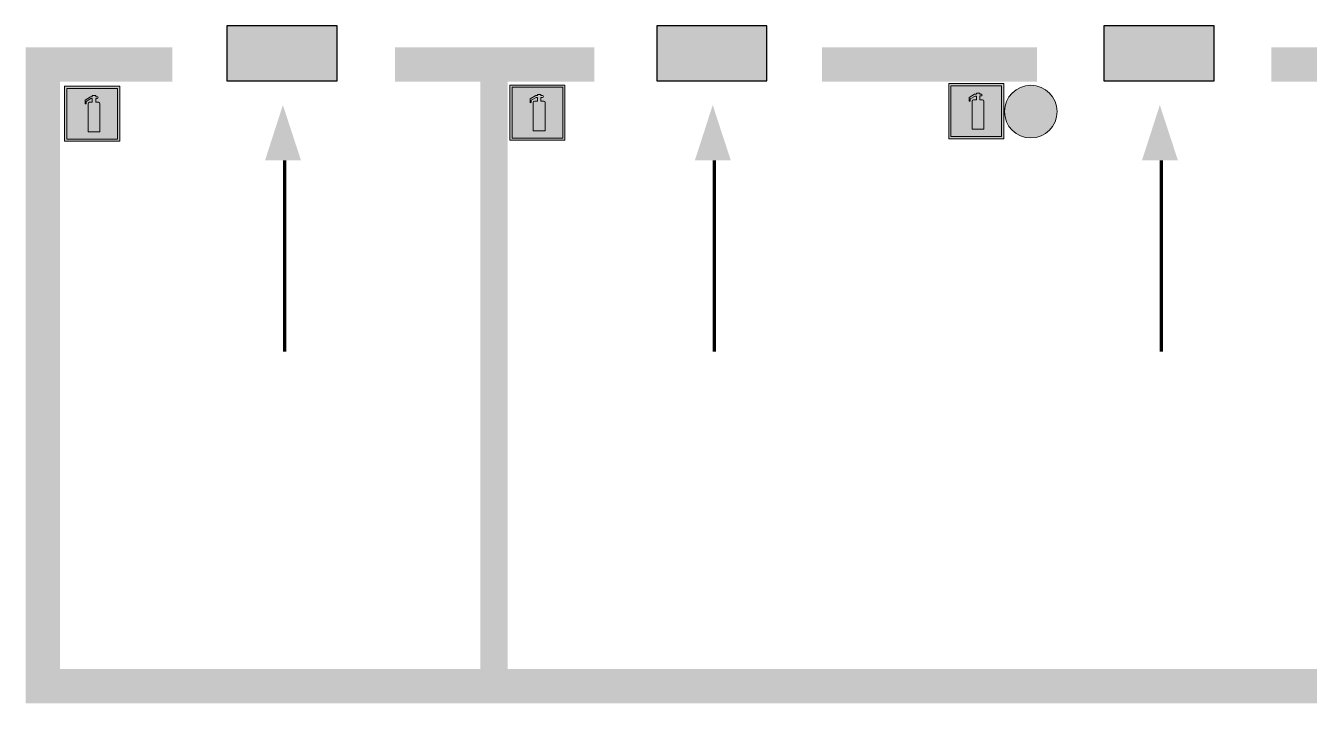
# Model space of a CAD drawing. Header units: millimetres. Extents: x 13114 to 67229, y 22859 to 38520.
# Drawn here: x 24116.2 to 24302.7, y 31455.6 to 31553.9 of the extents above; entities that cross this region are included whole.
import ezdxf

# ---------------------------------------------------------------- set-up
doc = ezdxf.new("R2010")
doc.units = ezdxf.units.MM
doc.layers.add('План_Штампы', color=7, linetype='Continuous')

# ---------------------------------------------------------------- blocks, each defined once
blk = doc.blocks.new('A$C7B4425F7')
at = {"true_color": 0xffffff}
blk.add_hatch(color=7, dxfattribs=at).paths.add_polyline_path([(0, 0), (-16, 0), (-16, -8), (0, -8)])
h = blk.add_hatch(color=126)
h.paths.add_polyline_path([(-0.2, -0.2), (-15.8, -0.2), (-15.8, -7.8), (-0.2, -7.8)])
h.paths.add_polyline_path([(-11.76, -2.03), (-11.76, -3.66), (-11.17, -3.66, -0.568275), (-11.17, -6.18), (-12.58, -6.18), (-12.58, -2.03)], flags=16)
h.paths.add_polyline_path([(-13.33, -4.12, -0.495768), (-13.59, -6.18), (-15.03, -6.18), (-15.03, -2.03), (-13.59, -2.03, -0.487973)], flags=16)
h.paths.add_polyline_path([(-10.25, -2.03), (-9.48, -2.03), (-9.48, -6.18), (-10.25, -6.18)], flags=16)
h.paths.add_polyline_path([(-13.84, -3.69), (-14.24, -3.69), (-14.24, -3.03), (-13.9, -3.03, -0.692621)], flags=0)
h.paths.add_polyline_path([(-9.15, -2.03), (-8.4, -2.03), (-8.04, -3.07), (-7.68, -2.03), (-6.93, -2.03), (-7.64, -4.1), (-6.93, -6.18), (-7.68, -6.18), (-8.04, -5.14), (-8.4, -6.18), (-9.15, -6.18), (-8.44, -4.1)], flags=16)
h.paths.add_polyline_path([(-11.76, -4.46), (-11.42, -4.46, -0.692621), (-11.36, -5.12), (-11.76, -5.12)], flags=0)
h.paths.add_polyline_path([(-13.9, -5.2), (-14.24, -5.2), (-14.24, -4.55), (-13.84, -4.55, -0.708038)], flags=0)
edge = h.paths.add_edge_path(flags=16)
edge.add_ellipse((-5.51, -4.08), major_axis=(0, 2.05), ratio=0.586184, start_angle=0, end_angle=360)
edge = h.paths.add_edge_path(flags=0)
edge.add_ellipse((-5.51, -4.08), major_axis=(0, 1.14), ratio=0.454828, start_angle=0, end_angle=360)
h.paths.add_polyline_path([(-4.13, -4.96, 0.377264), (-3.48, -4.52, 0.0555), (-3.16, -2.03), (-1.66, -2.03), (-1.66, -4.96), (-0.96, -4.96), (-0.96, -7.01), (-1.75, -7.01), (-1.75, -6.18), (-3.3, -6.18), (-3.3, -7.02), (-4.13, -7.02)], flags=16)
h.paths.add_polyline_path([(-2.73, -2.91), (-2.28, -2.91), (-2.28, -4.96), (-3.05, -4.96, 0.079136)], flags=0)
at = {"color": 126}
blk.add_lwpolyline([(-16, -8), (0, -8), (0, 0), (-16, 0)], close=True, dxfattribs=at)
blk = doc.blocks.new('A$C3AD82952')
at = {"true_color": 0xf5f5ff}
h = blk.add_hatch(color=7, dxfattribs=at)
h.dxf.hatch_style = 1
h.paths.add_polyline_path([(8.21, 8.73, 0.414214), (7.89, 9.05), (7.22, 9.05), (7.22, 9.92), (7.59, 9.92, 1), (7.57, 10.36), (7.22, 10.36), (7.22, 10.6), (6.43, 10.6), (6.43, 10.36), (6.01, 10.36), (4.74, 9.59), (4.74, 8.69), (4.98, 8.73), (4.98, 9.26), (6.12, 9.91), (6.43, 9.91), (6.43, 9.05), (5.76, 9.05, 0.414214), (5.44, 8.73), (5.44, 2.2), (8.21, 2.2)], flags=0)
h.paths.add_polyline_path([(12.8, 12.8), (0, 12.8), (0, 0), (12.8, 0)])
h.paths.add_polyline_path([(0.51, 12.29), (12.29, 12.29), (12.29, 0.51), (0.51, 0.51)], flags=16)
h.paths.add_polyline_path([(4.74, 9.59), (6.01, 10.36), (6.43, 10.36), (6.43, 10.6), (7.22, 10.6), (7.22, 10.36), (7.59, 10.36, -0.94586), (7.59, 9.92), (7.22, 9.92), (7.22, 9.05), (7.89, 9.05, -0.414214), (8.21, 8.73), (8.21, 2.2), (5.44, 2.2), (5.44, 8.73, -0.414214), (5.76, 9.05), (6.43, 9.05), (6.43, 9.91), (6.12, 9.91), (4.98, 9.26), (4.98, 8.73), (4.74, 8.69)], flags=0)
h = blk.add_hatch(color=242)
h.dxf.hatch_style = 1
h.paths.add_polyline_path([(12.29, 12.29), (0.51, 12.29), (0.51, 0.51), (12.29, 0.51)])
h.paths.add_polyline_path([(4.74, 8.69), (4.74, 9.59), (6.01, 10.36), (6.43, 10.36), (6.43, 10.6), (7.22, 10.6), (7.22, 10.36), (7.59, 10.36, -0.94586), (7.59, 9.92), (7.22, 9.92), (7.22, 9.05), (7.89, 9.05, -0.414214), (8.21, 8.73), (8.21, 2.2), (5.44, 2.2), (5.44, 8.73, -0.414214), (5.76, 9.05), (6.43, 9.05), (6.43, 9.91), (6.12, 9.91), (4.98, 9.26), (4.98, 8.73)], flags=16)
h = blk.add_hatch(color=7, dxfattribs=at)
h.dxf.hatch_style = 1
h.paths.add_polyline_path([(8.21, 8.73, 0.414214), (7.89, 9.05), (7.22, 9.05), (7.22, 9.92), (7.59, 9.92, 1), (7.57, 10.36), (7.22, 10.36), (7.22, 10.6), (6.43, 10.6), (6.43, 10.36), (6.01, 10.36), (4.74, 9.59), (4.74, 8.69), (4.98, 8.73), (4.98, 9.26), (6.12, 9.91), (6.43, 9.91), (6.43, 9.05), (5.76, 9.05, 0.414214), (5.44, 8.73), (5.44, 2.2), (8.21, 2.2)])
at = {"color": 242, "lineweight": 5}
for p, q in [((0, 0), (0, 12.8)), ((0, 12.8), (12.8, 12.8)), ((12.8, 0), (12.8, 12.8)), ((6.01, 10.36), (4.74, 9.59)), ((4.74, 9.59), (4.74, 8.69)), ((4.98, 9.26), (6.12, 9.91)), ((4.98, 8.73), (4.98, 9.26)), ((5.76, 9.05), (6.43, 9.05)), ((6.01, 10.36), (6.43, 10.36)), ((6.12, 9.91), (6.43, 9.91)), ((7.22, 10.6), (6.43, 10.6)), ((6.43, 10.6), (6.43, 10.36)), ((6.43, 9.91), (6.43, 9.05)), ((7.22, 10.36), (7.22, 10.6)), ((7.59, 10.36), (7.22, 10.36)), ((7.22, 9.05), (7.22, 9.92)), ((7.59, 9.92), (7.22, 9.92)), ((7.89, 9.05), (7.22, 9.05)), ((4.74, 8.69), (4.98, 8.73)), ((5.44, 2.2), (5.44, 8.73)), ((8.21, 2.2), (8.21, 8.73)), ((0, 0), (12.8, 0)), ((5.44, 2.2), (8.21, 2.2))]:
    blk.add_line(p, q, dxfattribs=at)
blk.add_lwpolyline([(0.51, 12.29), (12.29, 12.29), (12.29, 0.51), (0.51, 0.51)], close=True, dxfattribs=at)
for centre, radius, start, end in [((5.76, 8.73), 0.32, 90, 180), ((7.58, 10.14), 0.223, 273.1875, 86.8125), ((7.89, 8.73), 0.32, 0, 90)]:
    blk.add_arc(centre, radius, start, end, dxfattribs=at)
blk = doc.blocks.new('A$C7B8C2D5B')
at = {"lineweight": 0}
h = blk.add_hatch(color=5, dxfattribs=at)
h.dxf.hatch_style = 1
h.paths.add_polyline_path([(1.397, -3.024, 1), (-2.112, -3.024, 1)])
at = {"color": 5, "lineweight": 0}
blk.add_circle((-0.358, -3.024), 1.755, dxfattribs=at)

msp = doc.modelspace()

# ---------------------------------------------------------------- linework, layer by layer
at = {"lineweight": 100}
for points, const_width in [([(24137.53, 31548.25), (24118.72, 31548.25), (24118.72, 31458.06), (24565.38, 31458.06), (24565.38, 31548.25), (24550.32, 31548.25)], 5), ([(24169.86, 31548.25), (24198.81, 31548.25)], 5), ([(24184.24, 31548.25), (24184.24, 31458.06)], 4), ([(24231.89, 31548.25), (24263.13, 31548.25)], 5), ([(24297.13, 31548.25), (24328.28, 31548.25)], 5)]:
    msp.add_lwpolyline(points, dxfattribs=dict(at, const_width=const_width))
at = {"color": 126, "lineweight": 100, "true_color": 0x008754}
for points in [[(24153.79, 31534.33), (24153.79, 31506.62)], [(24216.22, 31534.33), (24216.22, 31506.62)], [(24281.16, 31534.33), (24281.16, 31506.62)]]:
    msp.add_lwpolyline(points, dxfattribs=at)
at = {"layer": 'План_Штампы', "color": 126, "true_color": 0x008754}
for points in [[(24156.21, 31534.33), (24150.99, 31534.34), (24153.58, 31542.36)], [(24218.64, 31534.33), (24213.42, 31534.34), (24216.01, 31542.36)], [(24283.58, 31534.33), (24278.36, 31534.34), (24280.95, 31542.36)]]:
    msp.add_solid(points, dxfattribs=at)

# ---------------------------------------------------------------- block references
for name, p, xscale, yscale, zscale in [('A$C3AD82952', (24121.88, 31537.1), 0.625, 0.625, 0.625), ('A$C3AD82952', (24186.54, 31537.26), 0.625, 0.625, 0.625), ('A$C3AD82952', (24250.28, 31537.48), 0.625, 0.625, 0.625), ('A$C7B8C2D5B', (24262.99, 31547.99), 2.177419353276491, 2.177419353276491, 2.177419353276491)]:
    msp.add_blockref(name, p, dxfattribs=dict(xscale=xscale, yscale=yscale, zscale=zscale))
at = {"layer": 'План_Штампы'}
for p in [(24161.45, 31553.87), (24223.88, 31553.87), (24288.82, 31553.87)]:
    msp.add_blockref('A$C7B4425F7', p, dxfattribs=at)

doc.saveas('drawing.dxf')
